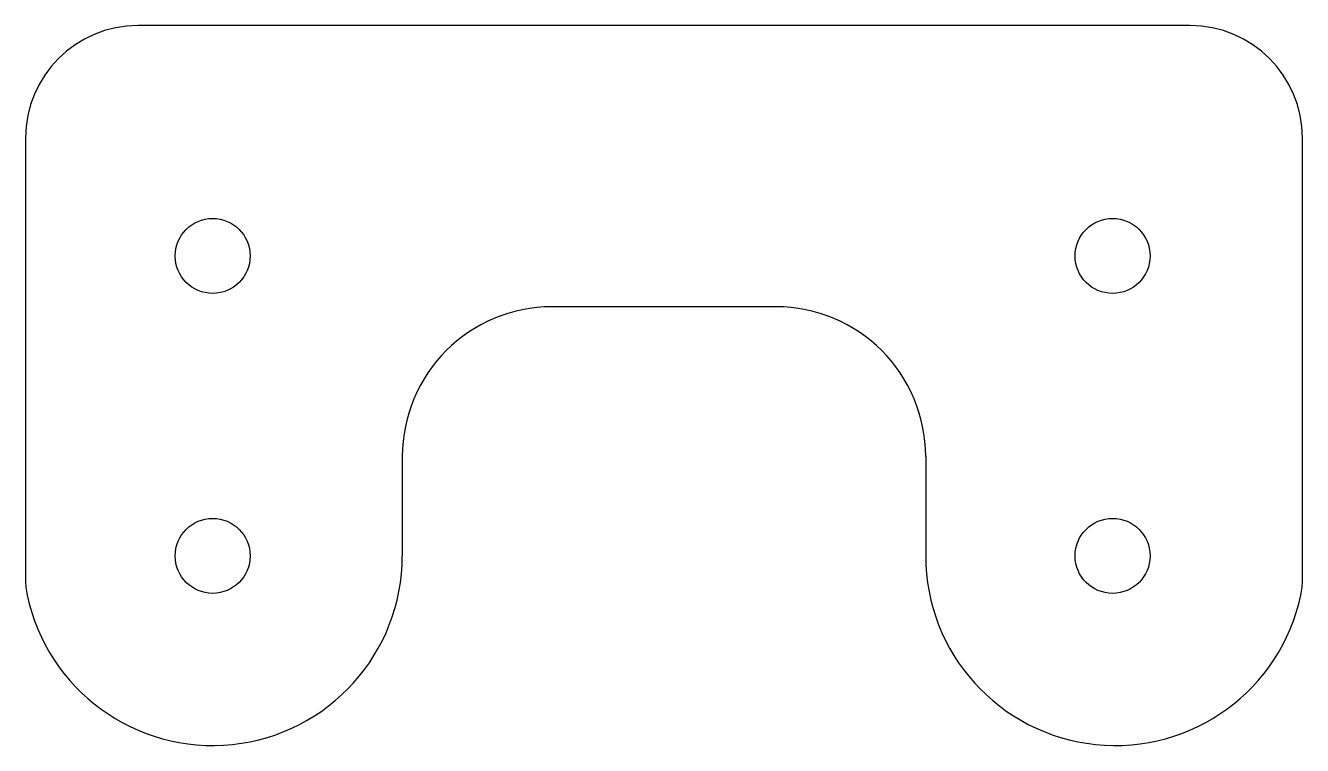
# Model space of a CAD drawing. Header units: millimetres. Extents: x 16.6 to 50.6, y 100.4 to 119.6.
import ezdxf

# ---------------------------------------------------------------- set-up
doc = ezdxf.new("R2010")
doc.units = ezdxf.units.MM
doc.header["$MEASUREMENT"] = 0
doc.layers.add('Bottom Plate Spacer', color=3, linetype='Continuous')

msp = doc.modelspace()

# ---------------------------------------------------------------- linework, layer by layer
at = {"layer": 'Bottom Plate Spacer'}
for p, q in [((47.64, 119.603), (19.584, 119.603)), ((16.584, 116.603), (16.584, 104.827)), ((50.64, 104.827), (50.64, 116.603)), ((36.591, 112.104), (30.632, 112.104)), ((26.632, 108.104), (26.632, 105.458)), ((40.591, 108.104), (40.591, 105.458))]:
    msp.add_line(p, q, dxfattribs=at)
for centre in [(21.575, 113.458), (45.575, 113.458), (21.575, 105.458), (45.575, 105.458)]:
    msp.add_circle(centre, 1, dxfattribs=at)
for centre, radius, start, end in [((19.584, 116.603), 3, 90, 180), ((47.64, 116.603), 3, 0, 90), ((30.632, 108.104), 4, 90, 180), ((36.591, 108.104), 4, 0, 90), ((21.575, 105.458), 5.057, 191.9147, 0), ((45.648, 105.458), 5.057, 180, 348.0853), ((18.584, 104.827), 2, 180, 191.9147), ((48.64, 104.827), 2, 348.0853, 0)]:
    msp.add_arc(centre, radius, start, end, dxfattribs=at)

doc.saveas('drawing.dxf')
